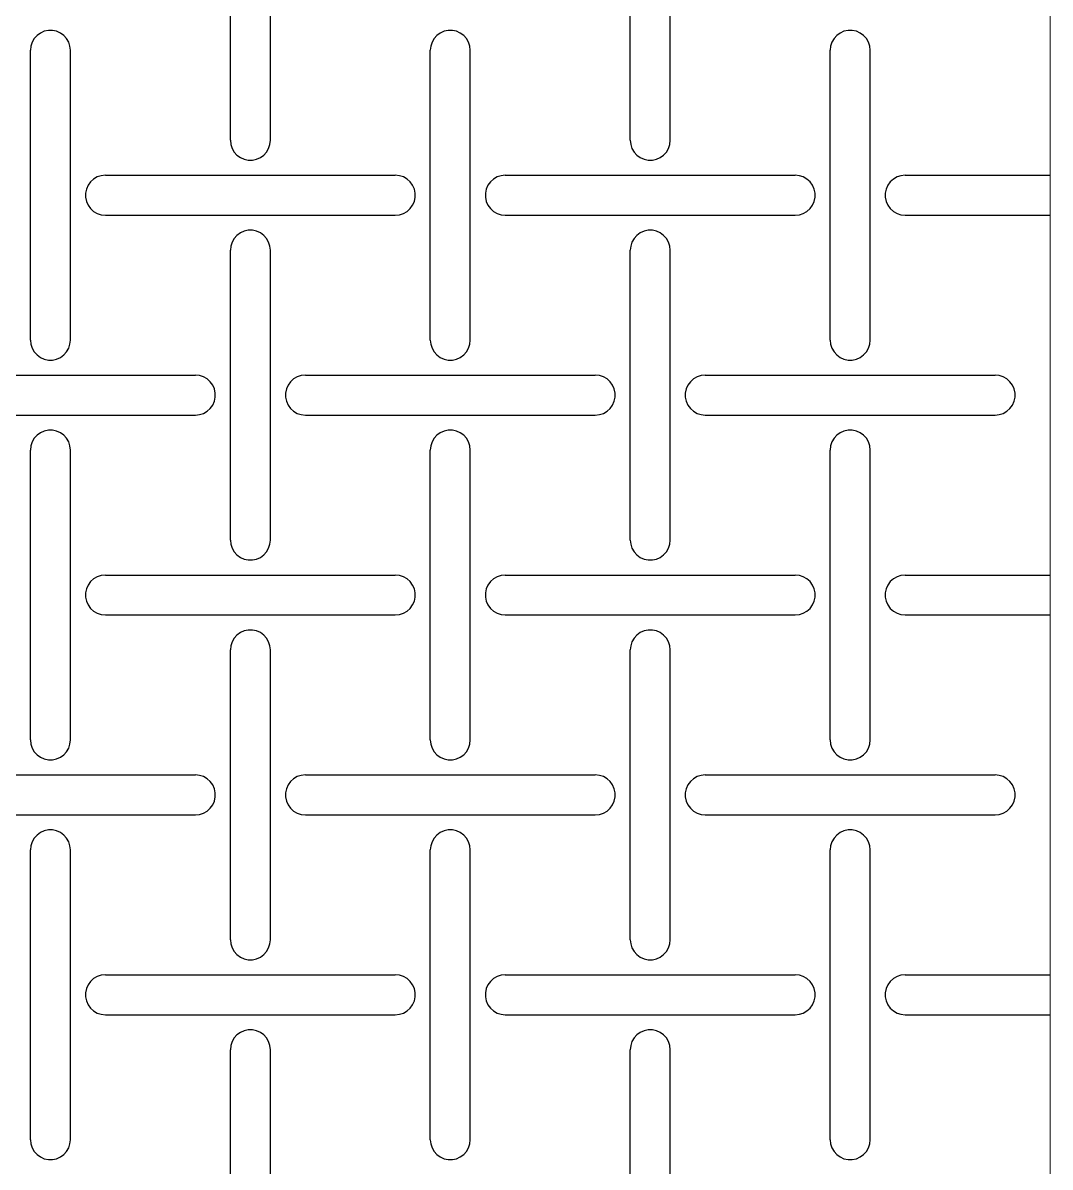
# Model space of a CAD drawing. Header units: metres. Extents: x 0 to 100, y -20 to 320.
# Drawn here: x 48.6 to 100, y 181.4 to 238.6 of the extents above; entities that cross this region are included whole.
import ezdxf

# ---------------------------------------------------------------- set-up
doc = ezdxf.new("R2010")
doc.units = ezdxf.units.M

msp = doc.modelspace()

# ---------------------------------------------------------------- linework, layer by layer
at = {"lineweight": 0}
msp.add_line((100, -20), (100, 320), dxfattribs=at)
for p, q in [((59, 232.75), (59, 247.25)), ((61, 232.75), (61, 247.25)), ((79, 232.75), (79, 247.25)), ((81, 232.75), (81, 247.25)), ((49.691, 238.201), (49.5, 238.116)), ((49.895, 238.245), (49.691, 238.201)), ((50.105, 238.245), (49.895, 238.245)), ((50.309, 238.201), (50.105, 238.245)), ((50.5, 238.116), (50.309, 238.201)), ((69.691, 238.201), (69.5, 238.116)), ((69.895, 238.245), (69.691, 238.201)), ((70.105, 238.245), (69.895, 238.245)), ((70.309, 238.201), (70.105, 238.245)), ((70.5, 238.116), (70.309, 238.201)), ((89.691, 238.201), (89.5, 238.116)), ((89.895, 238.245), (89.691, 238.201)), ((90.105, 238.245), (89.895, 238.245)), ((90.309, 238.201), (90.105, 238.245)), ((90.5, 238.116), (90.309, 238.201)), ((49.086, 237.657), (49.022, 237.458)), ((49.191, 237.838), (49.086, 237.657)), ((49.331, 237.993), (49.191, 237.838)), ((49.5, 238.116), (49.331, 237.993)), ((50.669, 237.993), (50.5, 238.116)), ((50.809, 237.838), (50.669, 237.993)), ((50.914, 237.657), (50.809, 237.838)), ((50.978, 237.458), (50.914, 237.657)), ((69.086, 237.657), (69.022, 237.458)), ((69.191, 237.838), (69.086, 237.657)), ((69.331, 237.993), (69.191, 237.838)), ((69.5, 238.116), (69.331, 237.993)), ((70.669, 237.993), (70.5, 238.116)), ((70.809, 237.838), (70.669, 237.993)), ((70.914, 237.657), (70.809, 237.838)), ((70.978, 237.458), (70.914, 237.657)), ((89.086, 237.657), (89.022, 237.458)), ((89.191, 237.838), (89.086, 237.657)), ((89.331, 237.993), (89.191, 237.838)), ((89.5, 238.116), (89.331, 237.993)), ((90.669, 237.993), (90.5, 238.116)), ((90.809, 237.838), (90.669, 237.993)), ((90.914, 237.657), (90.809, 237.838)), ((90.978, 237.458), (90.914, 237.657)), ((49.022, 237.458), (49, 237.25)), ((49, 222.75), (49, 237.25)), ((51, 237.25), (50.978, 237.458)), ((51, 222.75), (51, 237.25)), ((69.022, 237.458), (69, 237.25)), ((69, 222.75), (69, 237.25)), ((71, 237.25), (70.978, 237.458)), ((71, 222.75), (71, 237.25)), ((89.022, 237.458), (89, 237.25)), ((89, 222.75), (89, 237.25)), ((91, 237.25), (90.978, 237.458)), ((91, 222.75), (91, 237.25)), ((59, 232.75), (59.022, 232.542)), ((59.022, 232.542), (59.086, 232.343)), ((60.914, 232.343), (60.978, 232.542)), ((60.978, 232.542), (61, 232.75)), ((79, 232.75), (79.022, 232.542)), ((79.022, 232.542), (79.086, 232.343)), ((80.914, 232.343), (80.978, 232.542)), ((80.978, 232.542), (81, 232.75)), ((59.086, 232.343), (59.191, 232.162)), ((59.191, 232.162), (59.331, 232.007)), ((59.331, 232.007), (59.5, 231.884)), ((59.5, 231.884), (59.691, 231.799)), ((60.309, 231.799), (60.5, 231.884)), ((60.5, 231.884), (60.669, 232.007)), ((60.669, 232.007), (60.809, 232.162)), ((60.809, 232.162), (60.914, 232.343)), ((79.086, 232.343), (79.191, 232.162)), ((79.191, 232.162), (79.331, 232.007)), ((79.331, 232.007), (79.5, 231.884)), ((79.5, 231.884), (79.691, 231.799)), ((80.309, 231.799), (80.5, 231.884)), ((80.5, 231.884), (80.669, 232.007)), ((80.669, 232.007), (80.809, 232.162)), ((80.809, 232.162), (80.914, 232.343)), ((59.691, 231.799), (59.895, 231.755)), ((59.895, 231.755), (60.105, 231.755)), ((60.105, 231.755), (60.309, 231.799)), ((79.691, 231.799), (79.895, 231.755)), ((79.895, 231.755), (80.105, 231.755)), ((80.105, 231.755), (80.309, 231.799)), ((52.162, 230.809), (52.007, 230.669)), ((52.343, 230.914), (52.162, 230.809)), ((52.542, 230.978), (52.343, 230.914)), ((52.75, 231), (52.542, 230.978)), ((52.75, 231), (67.25, 231)), ((67.458, 230.978), (67.25, 231)), ((67.657, 230.914), (67.458, 230.978)), ((67.838, 230.809), (67.657, 230.914)), ((67.993, 230.669), (67.838, 230.809)), ((72.162, 230.809), (72.007, 230.669)), ((72.343, 230.914), (72.162, 230.809)), ((72.542, 230.978), (72.343, 230.914)), ((72.75, 231), (72.542, 230.978)), ((72.75, 231), (87.25, 231)), ((87.458, 230.978), (87.25, 231)), ((87.657, 230.914), (87.458, 230.978)), ((87.838, 230.809), (87.657, 230.914)), ((87.993, 230.669), (87.838, 230.809)), ((92.162, 230.809), (92.007, 230.669)), ((92.343, 230.914), (92.162, 230.809)), ((92.542, 230.978), (92.343, 230.914)), ((92.75, 231), (92.542, 230.978)), ((92.75, 231), (100, 231)), ((51.799, 230.309), (51.755, 230.105)), ((51.884, 230.5), (51.799, 230.309)), ((52.007, 230.669), (51.884, 230.5)), ((68.116, 230.5), (67.993, 230.669)), ((68.201, 230.309), (68.116, 230.5)), ((68.245, 230.105), (68.201, 230.309)), ((71.799, 230.309), (71.755, 230.105)), ((71.884, 230.5), (71.799, 230.309)), ((72.007, 230.669), (71.884, 230.5)), ((88.116, 230.5), (87.993, 230.669)), ((88.201, 230.309), (88.116, 230.5)), ((88.245, 230.105), (88.201, 230.309)), ((91.799, 230.309), (91.755, 230.105)), ((91.884, 230.5), (91.799, 230.309)), ((92.007, 230.669), (91.884, 230.5)), ((51.755, 230.105), (51.755, 229.895)), ((51.755, 229.895), (51.799, 229.691)), ((51.799, 229.691), (51.884, 229.5)), ((68.116, 229.5), (68.201, 229.691)), ((68.201, 229.691), (68.245, 229.895)), ((68.245, 229.895), (68.245, 230.105)), ((71.755, 230.105), (71.755, 229.895)), ((71.755, 229.895), (71.799, 229.691)), ((71.799, 229.691), (71.884, 229.5)), ((88.116, 229.5), (88.201, 229.691)), ((88.201, 229.691), (88.245, 229.895)), ((88.245, 229.895), (88.245, 230.105)), ((91.755, 230.105), (91.755, 229.895)), ((91.755, 229.895), (91.799, 229.691)), ((91.799, 229.691), (91.884, 229.5)), ((51.884, 229.5), (52.007, 229.331)), ((52.007, 229.331), (52.162, 229.191)), ((52.162, 229.191), (52.343, 229.086)), ((52.343, 229.086), (52.542, 229.022)), ((52.542, 229.022), (52.75, 229)), ((52.75, 229), (67.25, 229)), ((67.25, 229), (67.458, 229.022)), ((67.458, 229.022), (67.657, 229.086)), ((67.657, 229.086), (67.838, 229.191)), ((67.838, 229.191), (67.993, 229.331)), ((67.993, 229.331), (68.116, 229.5)), ((71.884, 229.5), (72.007, 229.331)), ((72.007, 229.331), (72.162, 229.191)), ((72.162, 229.191), (72.343, 229.086)), ((72.343, 229.086), (72.542, 229.022)), ((72.542, 229.022), (72.75, 229)), ((72.75, 229), (87.25, 229)), ((87.25, 229), (87.458, 229.022)), ((87.458, 229.022), (87.657, 229.086)), ((87.657, 229.086), (87.838, 229.191)), ((87.838, 229.191), (87.993, 229.331)), ((87.993, 229.331), (88.116, 229.5)), ((91.884, 229.5), (92.007, 229.331)), ((92.007, 229.331), (92.162, 229.191)), ((92.162, 229.191), (92.343, 229.086)), ((92.343, 229.086), (92.542, 229.022)), ((92.542, 229.022), (92.75, 229)), ((92.75, 229), (100, 229)), ((59.191, 227.838), (59.086, 227.657)), ((59.331, 227.993), (59.191, 227.838)), ((59.5, 228.116), (59.331, 227.993)), ((59.691, 228.201), (59.5, 228.116)), ((59.895, 228.245), (59.691, 228.201)), ((60.105, 228.245), (59.895, 228.245)), ((60.309, 228.201), (60.105, 228.245)), ((60.5, 228.116), (60.309, 228.201)), ((60.669, 227.993), (60.5, 228.116)), ((60.809, 227.838), (60.669, 227.993)), ((60.914, 227.657), (60.809, 227.838)), ((79.191, 227.838), (79.086, 227.657)), ((79.331, 227.993), (79.191, 227.838)), ((79.5, 228.116), (79.331, 227.993)), ((79.691, 228.201), (79.5, 228.116)), ((79.895, 228.245), (79.691, 228.201)), ((80.105, 228.245), (79.895, 228.245)), ((80.309, 228.201), (80.105, 228.245)), ((80.5, 228.116), (80.309, 228.201)), ((80.669, 227.993), (80.5, 228.116)), ((80.809, 227.838), (80.669, 227.993)), ((80.914, 227.657), (80.809, 227.838)), ((59.022, 227.458), (59, 227.25)), ((59.086, 227.657), (59.022, 227.458)), ((60.978, 227.458), (60.914, 227.657)), ((61, 227.25), (60.978, 227.458)), ((79.022, 227.458), (79, 227.25)), ((79.086, 227.657), (79.022, 227.458)), ((80.978, 227.458), (80.914, 227.657)), ((81, 227.25), (80.978, 227.458)), ((59, 212.75), (59, 227.25)), ((61, 212.75), (61, 227.25)), ((79, 212.75), (79, 227.25)), ((81, 212.75), (81, 227.25)), ((49, 222.75), (49.022, 222.542)), ((50.978, 222.542), (51, 222.75)), ((69, 222.75), (69.022, 222.542)), ((70.978, 222.542), (71, 222.75)), ((89, 222.75), (89.022, 222.542)), ((90.978, 222.542), (91, 222.75)), ((49.022, 222.542), (49.086, 222.343)), ((49.086, 222.343), (49.191, 222.162)), ((49.191, 222.162), (49.331, 222.007)), ((50.669, 222.007), (50.809, 222.162)), ((50.809, 222.162), (50.914, 222.343)), ((50.914, 222.343), (50.978, 222.542)), ((69.022, 222.542), (69.086, 222.343)), ((69.086, 222.343), (69.191, 222.162)), ((69.191, 222.162), (69.331, 222.007)), ((70.669, 222.007), (70.809, 222.162)), ((70.809, 222.162), (70.914, 222.343)), ((70.914, 222.343), (70.978, 222.542)), ((89.022, 222.542), (89.086, 222.343)), ((89.086, 222.343), (89.191, 222.162)), ((89.191, 222.162), (89.331, 222.007)), ((90.669, 222.007), (90.809, 222.162)), ((90.809, 222.162), (90.914, 222.343)), ((90.914, 222.343), (90.978, 222.542)), ((49.331, 222.007), (49.5, 221.884)), ((49.5, 221.884), (49.691, 221.799)), ((49.691, 221.799), (49.895, 221.755)), ((49.895, 221.755), (50.105, 221.755)), ((50.105, 221.755), (50.309, 221.799)), ((50.309, 221.799), (50.5, 221.884)), ((50.5, 221.884), (50.669, 222.007)), ((69.331, 222.007), (69.5, 221.884)), ((69.5, 221.884), (69.691, 221.799)), ((69.691, 221.799), (69.895, 221.755)), ((69.895, 221.755), (70.105, 221.755)), ((70.105, 221.755), (70.309, 221.799)), ((70.309, 221.799), (70.5, 221.884)), ((70.5, 221.884), (70.669, 222.007)), ((89.331, 222.007), (89.5, 221.884)), ((89.5, 221.884), (89.691, 221.799)), ((89.691, 221.799), (89.895, 221.755)), ((89.895, 221.755), (90.105, 221.755)), ((90.105, 221.755), (90.309, 221.799)), ((90.309, 221.799), (90.5, 221.884)), ((90.5, 221.884), (90.669, 222.007)), ((42.75, 221), (57.25, 221)), ((57.458, 220.978), (57.25, 221)), ((57.657, 220.914), (57.458, 220.978)), ((62.542, 220.978), (62.343, 220.914)), ((62.75, 221), (62.542, 220.978)), ((62.75, 221), (77.25, 221)), ((77.458, 220.978), (77.25, 221)), ((77.657, 220.914), (77.458, 220.978)), ((82.542, 220.978), (82.343, 220.914)), ((82.75, 221), (82.542, 220.978)), ((82.75, 221), (97.25, 221)), ((97.458, 220.978), (97.25, 221)), ((97.657, 220.914), (97.458, 220.978)), ((57.838, 220.809), (57.657, 220.914)), ((57.993, 220.669), (57.838, 220.809)), ((58.116, 220.5), (57.993, 220.669)), ((58.201, 220.309), (58.116, 220.5)), ((61.884, 220.5), (61.799, 220.309)), ((62.007, 220.669), (61.884, 220.5)), ((62.162, 220.809), (62.007, 220.669)), ((62.343, 220.914), (62.162, 220.809)), ((77.838, 220.809), (77.657, 220.914)), ((77.993, 220.669), (77.838, 220.809)), ((78.116, 220.5), (77.993, 220.669)), ((78.201, 220.309), (78.116, 220.5)), ((81.884, 220.5), (81.799, 220.309)), ((82.007, 220.669), (81.884, 220.5)), ((82.162, 220.809), (82.007, 220.669)), ((82.343, 220.914), (82.162, 220.809)), ((97.838, 220.809), (97.657, 220.914)), ((97.993, 220.669), (97.838, 220.809)), ((98.116, 220.5), (97.993, 220.669)), ((98.201, 220.309), (98.116, 220.5)), ((58.245, 220.105), (58.201, 220.309)), ((58.201, 219.691), (58.245, 219.895)), ((58.245, 219.895), (58.245, 220.105)), ((61.799, 220.309), (61.755, 220.105)), ((61.755, 220.105), (61.755, 219.895)), ((61.755, 219.895), (61.799, 219.691)), ((78.245, 220.105), (78.201, 220.309)), ((78.201, 219.691), (78.245, 219.895)), ((78.245, 219.895), (78.245, 220.105)), ((81.799, 220.309), (81.755, 220.105)), ((81.755, 220.105), (81.755, 219.895)), ((81.755, 219.895), (81.799, 219.691)), ((98.245, 220.105), (98.201, 220.309)), ((98.201, 219.691), (98.245, 219.895)), ((98.245, 219.895), (98.245, 220.105)), ((57.838, 219.191), (57.993, 219.331)), ((57.993, 219.331), (58.116, 219.5)), ((58.116, 219.5), (58.201, 219.691)), ((61.799, 219.691), (61.884, 219.5)), ((61.884, 219.5), (62.007, 219.331)), ((62.007, 219.331), (62.162, 219.191)), ((77.838, 219.191), (77.993, 219.331)), ((77.993, 219.331), (78.116, 219.5)), ((78.116, 219.5), (78.201, 219.691)), ((81.799, 219.691), (81.884, 219.5)), ((81.884, 219.5), (82.007, 219.331)), ((82.007, 219.331), (82.162, 219.191)), ((97.838, 219.191), (97.993, 219.331)), ((97.993, 219.331), (98.116, 219.5)), ((98.116, 219.5), (98.201, 219.691)), ((42.75, 219), (57.25, 219)), ((57.25, 219), (57.458, 219.022)), ((57.458, 219.022), (57.657, 219.086)), ((57.657, 219.086), (57.838, 219.191)), ((62.162, 219.191), (62.343, 219.086)), ((62.343, 219.086), (62.542, 219.022)), ((62.542, 219.022), (62.75, 219)), ((62.75, 219), (77.25, 219)), ((77.25, 219), (77.458, 219.022)), ((77.458, 219.022), (77.657, 219.086)), ((77.657, 219.086), (77.838, 219.191)), ((82.162, 219.191), (82.343, 219.086)), ((82.343, 219.086), (82.542, 219.022)), ((82.542, 219.022), (82.75, 219)), ((82.75, 219), (97.25, 219)), ((97.25, 219), (97.458, 219.022)), ((97.458, 219.022), (97.657, 219.086)), ((97.657, 219.086), (97.838, 219.191)), ((49.5, 218.116), (49.331, 217.993)), ((49.691, 218.201), (49.5, 218.116)), ((49.895, 218.245), (49.691, 218.201)), ((50.105, 218.245), (49.895, 218.245)), ((50.309, 218.201), (50.105, 218.245)), ((50.5, 218.116), (50.309, 218.201)), ((50.669, 217.993), (50.5, 218.116)), ((69.5, 218.116), (69.331, 217.993)), ((69.691, 218.201), (69.5, 218.116)), ((69.895, 218.245), (69.691, 218.201)), ((70.105, 218.245), (69.895, 218.245)), ((70.309, 218.201), (70.105, 218.245)), ((70.5, 218.116), (70.309, 218.201)), ((70.669, 217.993), (70.5, 218.116)), ((89.5, 218.116), (89.331, 217.993)), ((89.691, 218.201), (89.5, 218.116)), ((89.895, 218.245), (89.691, 218.201)), ((90.105, 218.245), (89.895, 218.245)), ((90.309, 218.201), (90.105, 218.245)), ((90.5, 218.116), (90.309, 218.201)), ((90.669, 217.993), (90.5, 218.116)), ((49.086, 217.657), (49.022, 217.458)), ((49.191, 217.838), (49.086, 217.657)), ((49.331, 217.993), (49.191, 217.838)), ((50.809, 217.838), (50.669, 217.993)), ((50.914, 217.657), (50.809, 217.838)), ((50.978, 217.458), (50.914, 217.657)), ((69.086, 217.657), (69.022, 217.458)), ((69.191, 217.838), (69.086, 217.657)), ((69.331, 217.993), (69.191, 217.838)), ((70.809, 217.838), (70.669, 217.993)), ((70.914, 217.657), (70.809, 217.838)), ((70.978, 217.458), (70.914, 217.657)), ((89.086, 217.657), (89.022, 217.458)), ((89.191, 217.838), (89.086, 217.657)), ((89.331, 217.993), (89.191, 217.838)), ((90.809, 217.838), (90.669, 217.993)), ((90.914, 217.657), (90.809, 217.838)), ((90.978, 217.458), (90.914, 217.657)), ((49.022, 217.458), (49, 217.25)), ((49, 202.75), (49, 217.25)), ((51, 217.25), (50.978, 217.458)), ((51, 202.75), (51, 217.25)), ((69.022, 217.458), (69, 217.25)), ((69, 202.75), (69, 217.25)), ((71, 217.25), (70.978, 217.458)), ((71, 202.75), (71, 217.25)), ((89.022, 217.458), (89, 217.25)), ((89, 202.75), (89, 217.25)), ((91, 217.25), (90.978, 217.458)), ((91, 202.75), (91, 217.25)), ((59, 212.75), (59.022, 212.542)), ((59.022, 212.542), (59.086, 212.343)), ((60.914, 212.343), (60.978, 212.542)), ((60.978, 212.542), (61, 212.75)), ((79, 212.75), (79.022, 212.542)), ((79.022, 212.542), (79.086, 212.343)), ((80.914, 212.343), (80.978, 212.542)), ((80.978, 212.542), (81, 212.75)), ((59.086, 212.343), (59.191, 212.162)), ((59.191, 212.162), (59.331, 212.007)), ((59.331, 212.007), (59.5, 211.884)), ((59.5, 211.884), (59.691, 211.799)), ((60.309, 211.799), (60.5, 211.884)), ((60.5, 211.884), (60.669, 212.007)), ((60.669, 212.007), (60.809, 212.162)), ((60.809, 212.162), (60.914, 212.343)), ((79.086, 212.343), (79.191, 212.162)), ((79.191, 212.162), (79.331, 212.007)), ((79.331, 212.007), (79.5, 211.884)), ((79.5, 211.884), (79.691, 211.799)), ((80.309, 211.799), (80.5, 211.884)), ((80.5, 211.884), (80.669, 212.007)), ((80.669, 212.007), (80.809, 212.162)), ((80.809, 212.162), (80.914, 212.343)), ((59.691, 211.799), (59.895, 211.755)), ((59.895, 211.755), (60.105, 211.755)), ((60.105, 211.755), (60.309, 211.799)), ((79.691, 211.799), (79.895, 211.755)), ((79.895, 211.755), (80.105, 211.755)), ((80.105, 211.755), (80.309, 211.799)), ((52.007, 210.669), (51.884, 210.5)), ((52.162, 210.809), (52.007, 210.669)), ((52.343, 210.914), (52.162, 210.809)), ((52.542, 210.978), (52.343, 210.914)), ((52.75, 211), (52.542, 210.978)), ((52.75, 211), (67.25, 211)), ((67.458, 210.978), (67.25, 211)), ((67.657, 210.914), (67.458, 210.978)), ((67.838, 210.809), (67.657, 210.914)), ((67.993, 210.669), (67.838, 210.809)), ((68.116, 210.5), (67.993, 210.669)), ((72.007, 210.669), (71.884, 210.5)), ((72.162, 210.809), (72.007, 210.669)), ((72.343, 210.914), (72.162, 210.809)), ((72.542, 210.978), (72.343, 210.914)), ((72.75, 211), (72.542, 210.978)), ((72.75, 211), (87.25, 211)), ((87.458, 210.978), (87.25, 211)), ((87.657, 210.914), (87.458, 210.978)), ((87.838, 210.809), (87.657, 210.914)), ((87.993, 210.669), (87.838, 210.809)), ((88.116, 210.5), (87.993, 210.669)), ((92.007, 210.669), (91.884, 210.5)), ((92.162, 210.809), (92.007, 210.669)), ((92.343, 210.914), (92.162, 210.809)), ((92.542, 210.978), (92.343, 210.914)), ((92.75, 211), (92.542, 210.978)), ((92.75, 211), (100, 211)), ((51.799, 210.309), (51.755, 210.105)), ((51.755, 210.105), (51.755, 209.895)), ((51.884, 210.5), (51.799, 210.309)), ((68.201, 210.309), (68.116, 210.5)), ((68.245, 210.105), (68.201, 210.309)), ((68.245, 209.895), (68.245, 210.105)), ((71.799, 210.309), (71.755, 210.105)), ((71.755, 210.105), (71.755, 209.895)), ((71.884, 210.5), (71.799, 210.309)), ((88.201, 210.309), (88.116, 210.5)), ((88.245, 210.105), (88.201, 210.309)), ((88.245, 209.895), (88.245, 210.105)), ((91.799, 210.309), (91.755, 210.105)), ((91.755, 210.105), (91.755, 209.895)), ((91.884, 210.5), (91.799, 210.309)), ((51.755, 209.895), (51.799, 209.691)), ((51.799, 209.691), (51.884, 209.5)), ((68.116, 209.5), (68.201, 209.691)), ((68.201, 209.691), (68.245, 209.895)), ((71.755, 209.895), (71.799, 209.691)), ((71.799, 209.691), (71.884, 209.5)), ((88.116, 209.5), (88.201, 209.691)), ((88.201, 209.691), (88.245, 209.895)), ((91.755, 209.895), (91.799, 209.691)), ((91.799, 209.691), (91.884, 209.5)), ((51.884, 209.5), (52.007, 209.331)), ((52.007, 209.331), (52.162, 209.191)), ((52.162, 209.191), (52.343, 209.086)), ((52.343, 209.086), (52.542, 209.022)), ((52.542, 209.022), (52.75, 209)), ((52.75, 209), (67.25, 209)), ((67.25, 209), (67.458, 209.022)), ((67.458, 209.022), (67.657, 209.086)), ((67.657, 209.086), (67.838, 209.191)), ((67.838, 209.191), (67.993, 209.331)), ((67.993, 209.331), (68.116, 209.5)), ((71.884, 209.5), (72.007, 209.331)), ((72.007, 209.331), (72.162, 209.191)), ((72.162, 209.191), (72.343, 209.086)), ((72.343, 209.086), (72.542, 209.022)), ((72.542, 209.022), (72.75, 209)), ((72.75, 209), (87.25, 209)), ((87.25, 209), (87.458, 209.022)), ((87.458, 209.022), (87.657, 209.086)), ((87.657, 209.086), (87.838, 209.191)), ((87.838, 209.191), (87.993, 209.331)), ((87.993, 209.331), (88.116, 209.5)), ((91.884, 209.5), (92.007, 209.331)), ((92.007, 209.331), (92.162, 209.191)), ((92.162, 209.191), (92.343, 209.086)), ((92.343, 209.086), (92.542, 209.022)), ((92.542, 209.022), (92.75, 209)), ((92.75, 209), (100, 209)), ((59.191, 207.838), (59.086, 207.657)), ((59.331, 207.993), (59.191, 207.838)), ((59.5, 208.116), (59.331, 207.993)), ((59.691, 208.201), (59.5, 208.116)), ((59.895, 208.245), (59.691, 208.201)), ((60.105, 208.245), (59.895, 208.245)), ((60.309, 208.201), (60.105, 208.245)), ((60.5, 208.116), (60.309, 208.201)), ((60.669, 207.993), (60.5, 208.116)), ((60.809, 207.838), (60.669, 207.993)), ((60.914, 207.657), (60.809, 207.838)), ((79.191, 207.838), (79.086, 207.657)), ((79.331, 207.993), (79.191, 207.838)), ((79.5, 208.116), (79.331, 207.993)), ((79.691, 208.201), (79.5, 208.116)), ((79.895, 208.245), (79.691, 208.201)), ((80.105, 208.245), (79.895, 208.245)), ((80.309, 208.201), (80.105, 208.245)), ((80.5, 208.116), (80.309, 208.201)), ((80.669, 207.993), (80.5, 208.116)), ((80.809, 207.838), (80.669, 207.993)), ((80.914, 207.657), (80.809, 207.838)), ((59.022, 207.458), (59, 207.25)), ((59, 192.75), (59, 207.25)), ((59.086, 207.657), (59.022, 207.458)), ((60.978, 207.458), (60.914, 207.657)), ((61, 207.25), (60.978, 207.458)), ((61, 192.75), (61, 207.25)), ((79.022, 207.458), (79, 207.25)), ((79, 192.75), (79, 207.25)), ((79.086, 207.657), (79.022, 207.458)), ((80.978, 207.458), (80.914, 207.657)), ((81, 207.25), (80.978, 207.458)), ((81, 192.75), (81, 207.25)), ((49, 202.75), (49.022, 202.542)), ((50.978, 202.542), (51, 202.75)), ((69, 202.75), (69.022, 202.542)), ((70.978, 202.542), (71, 202.75)), ((89, 202.75), (89.022, 202.542)), ((90.978, 202.542), (91, 202.75)), ((49.022, 202.542), (49.086, 202.343)), ((49.086, 202.343), (49.191, 202.162)), ((49.191, 202.162), (49.331, 202.007)), ((50.669, 202.007), (50.809, 202.162)), ((50.809, 202.162), (50.914, 202.343)), ((50.914, 202.343), (50.978, 202.542)), ((69.022, 202.542), (69.086, 202.343)), ((69.086, 202.343), (69.191, 202.162)), ((69.191, 202.162), (69.331, 202.007)), ((70.669, 202.007), (70.809, 202.162)), ((70.809, 202.162), (70.914, 202.343)), ((70.914, 202.343), (70.978, 202.542)), ((89.022, 202.542), (89.086, 202.343)), ((89.086, 202.343), (89.191, 202.162)), ((89.191, 202.162), (89.331, 202.007)), ((90.669, 202.007), (90.809, 202.162)), ((90.809, 202.162), (90.914, 202.343)), ((90.914, 202.343), (90.978, 202.542)), ((49.331, 202.007), (49.5, 201.884)), ((49.5, 201.884), (49.691, 201.799)), ((49.691, 201.799), (49.895, 201.755)), ((49.895, 201.755), (50.105, 201.755)), ((50.105, 201.755), (50.309, 201.799)), ((50.309, 201.799), (50.5, 201.884)), ((50.5, 201.884), (50.669, 202.007)), ((69.331, 202.007), (69.5, 201.884)), ((69.5, 201.884), (69.691, 201.799)), ((69.691, 201.799), (69.895, 201.755)), ((69.895, 201.755), (70.105, 201.755)), ((70.105, 201.755), (70.309, 201.799)), ((70.309, 201.799), (70.5, 201.884)), ((70.5, 201.884), (70.669, 202.007)), ((89.331, 202.007), (89.5, 201.884)), ((89.5, 201.884), (89.691, 201.799)), ((89.691, 201.799), (89.895, 201.755)), ((89.895, 201.755), (90.105, 201.755)), ((90.105, 201.755), (90.309, 201.799)), ((90.309, 201.799), (90.5, 201.884)), ((90.5, 201.884), (90.669, 202.007)), ((42.75, 201), (57.25, 201)), ((57.458, 200.978), (57.25, 201)), ((57.657, 200.914), (57.458, 200.978)), ((62.542, 200.978), (62.343, 200.914)), ((62.75, 201), (62.542, 200.978)), ((62.75, 201), (77.25, 201)), ((77.458, 200.978), (77.25, 201)), ((77.657, 200.914), (77.458, 200.978)), ((82.542, 200.978), (82.343, 200.914)), ((82.75, 201), (82.542, 200.978)), ((82.75, 201), (97.25, 201)), ((97.458, 200.978), (97.25, 201)), ((97.657, 200.914), (97.458, 200.978)), ((57.838, 200.809), (57.657, 200.914)), ((57.993, 200.669), (57.838, 200.809)), ((58.116, 200.5), (57.993, 200.669)), ((58.201, 200.309), (58.116, 200.5)), ((61.884, 200.5), (61.799, 200.309)), ((62.007, 200.669), (61.884, 200.5)), ((62.162, 200.809), (62.007, 200.669)), ((62.343, 200.914), (62.162, 200.809)), ((77.838, 200.809), (77.657, 200.914)), ((77.993, 200.669), (77.838, 200.809)), ((78.116, 200.5), (77.993, 200.669)), ((78.201, 200.309), (78.116, 200.5)), ((81.884, 200.5), (81.799, 200.309)), ((82.007, 200.669), (81.884, 200.5)), ((82.162, 200.809), (82.007, 200.669)), ((82.343, 200.914), (82.162, 200.809)), ((97.838, 200.809), (97.657, 200.914)), ((97.993, 200.669), (97.838, 200.809)), ((98.116, 200.5), (97.993, 200.669)), ((98.201, 200.309), (98.116, 200.5)), ((58.245, 200.105), (58.201, 200.309)), ((58.201, 199.691), (58.245, 199.895)), ((58.245, 199.895), (58.245, 200.105)), ((61.799, 200.309), (61.755, 200.105)), ((61.755, 200.105), (61.755, 199.895)), ((61.755, 199.895), (61.799, 199.691)), ((78.245, 200.105), (78.201, 200.309)), ((78.201, 199.691), (78.245, 199.895)), ((78.245, 199.895), (78.245, 200.105)), ((81.799, 200.309), (81.755, 200.105)), ((81.755, 200.105), (81.755, 199.895)), ((81.755, 199.895), (81.799, 199.691)), ((98.245, 200.105), (98.201, 200.309)), ((98.201, 199.691), (98.245, 199.895)), ((98.245, 199.895), (98.245, 200.105)), ((57.838, 199.191), (57.993, 199.331)), ((57.993, 199.331), (58.116, 199.5)), ((58.116, 199.5), (58.201, 199.691)), ((61.799, 199.691), (61.884, 199.5)), ((61.884, 199.5), (62.007, 199.331)), ((62.007, 199.331), (62.162, 199.191)), ((77.838, 199.191), (77.993, 199.331)), ((77.993, 199.331), (78.116, 199.5)), ((78.116, 199.5), (78.201, 199.691)), ((81.799, 199.691), (81.884, 199.5)), ((81.884, 199.5), (82.007, 199.331)), ((82.007, 199.331), (82.162, 199.191)), ((97.838, 199.191), (97.993, 199.331)), ((97.993, 199.331), (98.116, 199.5)), ((98.116, 199.5), (98.201, 199.691)), ((42.75, 199), (57.25, 199)), ((57.25, 199), (57.458, 199.022)), ((57.458, 199.022), (57.657, 199.086)), ((57.657, 199.086), (57.838, 199.191)), ((62.162, 199.191), (62.343, 199.086)), ((62.343, 199.086), (62.542, 199.022)), ((62.542, 199.022), (62.75, 199)), ((62.75, 199), (77.25, 199)), ((77.25, 199), (77.458, 199.022)), ((77.458, 199.022), (77.657, 199.086)), ((77.657, 199.086), (77.838, 199.191)), ((82.162, 199.191), (82.343, 199.086)), ((82.343, 199.086), (82.542, 199.022)), ((82.542, 199.022), (82.75, 199)), ((82.75, 199), (97.25, 199)), ((97.25, 199), (97.458, 199.022)), ((97.458, 199.022), (97.657, 199.086)), ((97.657, 199.086), (97.838, 199.191)), ((49.5, 198.116), (49.331, 197.993)), ((49.691, 198.201), (49.5, 198.116)), ((49.895, 198.245), (49.691, 198.201)), ((50.105, 198.245), (49.895, 198.245)), ((50.309, 198.201), (50.105, 198.245)), ((50.5, 198.116), (50.309, 198.201)), ((50.669, 197.993), (50.5, 198.116)), ((69.5, 198.116), (69.331, 197.993)), ((69.691, 198.201), (69.5, 198.116)), ((69.895, 198.245), (69.691, 198.201)), ((70.105, 198.245), (69.895, 198.245)), ((70.309, 198.201), (70.105, 198.245)), ((70.5, 198.116), (70.309, 198.201)), ((70.669, 197.993), (70.5, 198.116)), ((89.5, 198.116), (89.331, 197.993)), ((89.691, 198.201), (89.5, 198.116)), ((89.895, 198.245), (89.691, 198.201)), ((90.105, 198.245), (89.895, 198.245)), ((90.309, 198.201), (90.105, 198.245)), ((90.5, 198.116), (90.309, 198.201)), ((90.669, 197.993), (90.5, 198.116)), ((49.086, 197.657), (49.022, 197.458)), ((49.191, 197.838), (49.086, 197.657)), ((49.331, 197.993), (49.191, 197.838)), ((50.809, 197.838), (50.669, 197.993)), ((50.914, 197.657), (50.809, 197.838)), ((50.978, 197.458), (50.914, 197.657)), ((69.086, 197.657), (69.022, 197.458)), ((69.191, 197.838), (69.086, 197.657)), ((69.331, 197.993), (69.191, 197.838)), ((70.809, 197.838), (70.669, 197.993)), ((70.914, 197.657), (70.809, 197.838)), ((70.978, 197.458), (70.914, 197.657)), ((89.086, 197.657), (89.022, 197.458)), ((89.191, 197.838), (89.086, 197.657)), ((89.331, 197.993), (89.191, 197.838)), ((90.809, 197.838), (90.669, 197.993)), ((90.914, 197.657), (90.809, 197.838)), ((90.978, 197.458), (90.914, 197.657)), ((49.022, 197.458), (49, 197.25)), ((49, 182.75), (49, 197.25)), ((51, 197.25), (50.978, 197.458)), ((51, 182.75), (51, 197.25)), ((69.022, 197.458), (69, 197.25)), ((69, 182.75), (69, 197.25)), ((71, 197.25), (70.978, 197.458)), ((71, 182.75), (71, 197.25)), ((89.022, 197.458), (89, 197.25)), ((89, 182.75), (89, 197.25)), ((91, 197.25), (90.978, 197.458)), ((91, 182.75), (91, 197.25)), ((59, 192.75), (59.022, 192.542)), ((59.022, 192.542), (59.086, 192.343)), ((59.086, 192.343), (59.191, 192.162)), ((60.809, 192.162), (60.914, 192.343)), ((60.914, 192.343), (60.978, 192.542)), ((60.978, 192.542), (61, 192.75)), ((79, 192.75), (79.022, 192.542)), ((79.022, 192.542), (79.086, 192.343)), ((79.086, 192.343), (79.191, 192.162)), ((80.809, 192.162), (80.914, 192.343)), ((80.914, 192.343), (80.978, 192.542)), ((80.978, 192.542), (81, 192.75)), ((59.191, 192.162), (59.331, 192.007)), ((59.331, 192.007), (59.5, 191.884)), ((59.5, 191.884), (59.691, 191.799)), ((59.691, 191.799), (59.895, 191.755)), ((60.105, 191.755), (60.309, 191.799)), ((60.309, 191.799), (60.5, 191.884)), ((60.5, 191.884), (60.669, 192.007)), ((60.669, 192.007), (60.809, 192.162)), ((79.191, 192.162), (79.331, 192.007)), ((79.331, 192.007), (79.5, 191.884)), ((79.5, 191.884), (79.691, 191.799)), ((79.691, 191.799), (79.895, 191.755)), ((80.105, 191.755), (80.309, 191.799)), ((80.309, 191.799), (80.5, 191.884)), ((80.5, 191.884), (80.669, 192.007)), ((80.669, 192.007), (80.809, 192.162)), ((59.895, 191.755), (60.105, 191.755)), ((79.895, 191.755), (80.105, 191.755)), ((52.007, 190.669), (51.884, 190.5)), ((52.162, 190.809), (52.007, 190.669)), ((52.343, 190.914), (52.162, 190.809)), ((52.542, 190.978), (52.343, 190.914)), ((52.75, 191), (52.542, 190.978)), ((52.75, 191), (67.25, 191)), ((67.458, 190.978), (67.25, 191)), ((67.657, 190.914), (67.458, 190.978)), ((67.838, 190.809), (67.657, 190.914)), ((67.993, 190.669), (67.838, 190.809)), ((68.116, 190.5), (67.993, 190.669)), ((72.007, 190.669), (71.884, 190.5)), ((72.162, 190.809), (72.007, 190.669)), ((72.343, 190.914), (72.162, 190.809)), ((72.542, 190.978), (72.343, 190.914)), ((72.75, 191), (72.542, 190.978)), ((72.75, 191), (87.25, 191)), ((87.458, 190.978), (87.25, 191)), ((87.657, 190.914), (87.458, 190.978)), ((87.838, 190.809), (87.657, 190.914)), ((87.993, 190.669), (87.838, 190.809)), ((88.116, 190.5), (87.993, 190.669)), ((92.007, 190.669), (91.884, 190.5)), ((92.162, 190.809), (92.007, 190.669)), ((92.343, 190.914), (92.162, 190.809)), ((92.542, 190.978), (92.343, 190.914)), ((92.75, 191), (92.542, 190.978)), ((92.75, 191), (100, 191)), ((51.799, 190.309), (51.755, 190.105)), ((51.755, 190.105), (51.755, 189.895)), ((51.884, 190.5), (51.799, 190.309)), ((68.201, 190.309), (68.116, 190.5)), ((68.245, 190.105), (68.201, 190.309)), ((68.245, 189.895), (68.245, 190.105)), ((71.799, 190.309), (71.755, 190.105)), ((71.755, 190.105), (71.755, 189.895)), ((71.884, 190.5), (71.799, 190.309)), ((88.201, 190.309), (88.116, 190.5)), ((88.245, 190.105), (88.201, 190.309)), ((88.245, 189.895), (88.245, 190.105)), ((91.799, 190.309), (91.755, 190.105)), ((91.755, 190.105), (91.755, 189.895)), ((91.884, 190.5), (91.799, 190.309)), ((51.755, 189.895), (51.799, 189.691)), ((51.799, 189.691), (51.884, 189.5)), ((51.884, 189.5), (52.007, 189.331)), ((67.993, 189.331), (68.116, 189.5)), ((68.116, 189.5), (68.201, 189.691)), ((68.201, 189.691), (68.245, 189.895)), ((71.755, 189.895), (71.799, 189.691)), ((71.799, 189.691), (71.884, 189.5)), ((71.884, 189.5), (72.007, 189.331)), ((87.993, 189.331), (88.116, 189.5)), ((88.116, 189.5), (88.201, 189.691)), ((88.201, 189.691), (88.245, 189.895)), ((91.755, 189.895), (91.799, 189.691)), ((91.799, 189.691), (91.884, 189.5)), ((91.884, 189.5), (92.007, 189.331)), ((52.007, 189.331), (52.162, 189.191)), ((52.162, 189.191), (52.343, 189.086)), ((52.343, 189.086), (52.542, 189.022)), ((52.542, 189.022), (52.75, 189)), ((52.75, 189), (67.25, 189)), ((67.25, 189), (67.458, 189.022)), ((67.458, 189.022), (67.657, 189.086)), ((67.657, 189.086), (67.838, 189.191)), ((67.838, 189.191), (67.993, 189.331)), ((72.007, 189.331), (72.162, 189.191)), ((72.162, 189.191), (72.343, 189.086)), ((72.343, 189.086), (72.542, 189.022)), ((72.542, 189.022), (72.75, 189)), ((72.75, 189), (87.25, 189)), ((87.25, 189), (87.458, 189.022)), ((87.458, 189.022), (87.657, 189.086)), ((87.657, 189.086), (87.838, 189.191)), ((87.838, 189.191), (87.993, 189.331)), ((92.007, 189.331), (92.162, 189.191)), ((92.162, 189.191), (92.343, 189.086)), ((92.343, 189.086), (92.542, 189.022)), ((92.542, 189.022), (92.75, 189)), ((92.75, 189), (100, 189)), ((59.191, 187.838), (59.086, 187.657)), ((59.331, 187.993), (59.191, 187.838)), ((59.5, 188.116), (59.331, 187.993)), ((59.691, 188.201), (59.5, 188.116)), ((59.895, 188.245), (59.691, 188.201)), ((60.105, 188.245), (59.895, 188.245)), ((60.309, 188.201), (60.105, 188.245)), ((60.5, 188.116), (60.309, 188.201)), ((60.669, 187.993), (60.5, 188.116)), ((60.809, 187.838), (60.669, 187.993)), ((60.914, 187.657), (60.809, 187.838)), ((79.191, 187.838), (79.086, 187.657)), ((79.331, 187.993), (79.191, 187.838)), ((79.5, 188.116), (79.331, 187.993)), ((79.691, 188.201), (79.5, 188.116)), ((79.895, 188.245), (79.691, 188.201)), ((80.105, 188.245), (79.895, 188.245)), ((80.309, 188.201), (80.105, 188.245)), ((80.5, 188.116), (80.309, 188.201)), ((80.669, 187.993), (80.5, 188.116)), ((80.809, 187.838), (80.669, 187.993)), ((80.914, 187.657), (80.809, 187.838)), ((59.022, 187.458), (59, 187.25)), ((59, 172.75), (59, 187.25)), ((59.086, 187.657), (59.022, 187.458)), ((60.978, 187.458), (60.914, 187.657)), ((61, 187.25), (60.978, 187.458)), ((61, 172.75), (61, 187.25)), ((79.022, 187.458), (79, 187.25)), ((79, 172.75), (79, 187.25)), ((79.086, 187.657), (79.022, 187.458)), ((80.978, 187.458), (80.914, 187.657)), ((81, 187.25), (80.978, 187.458)), ((81, 172.75), (81, 187.25)), ((49, 182.75), (49.022, 182.542)), ((50.978, 182.542), (51, 182.75)), ((69, 182.75), (69.022, 182.542)), ((70.978, 182.542), (71, 182.75)), ((89, 182.75), (89.022, 182.542)), ((90.978, 182.542), (91, 182.75)), ((49.022, 182.542), (49.086, 182.343)), ((49.086, 182.343), (49.191, 182.162)), ((49.191, 182.162), (49.331, 182.007)), ((50.669, 182.007), (50.809, 182.162)), ((50.809, 182.162), (50.914, 182.343)), ((50.914, 182.343), (50.978, 182.542)), ((69.022, 182.542), (69.086, 182.343)), ((69.086, 182.343), (69.191, 182.162)), ((69.191, 182.162), (69.331, 182.007)), ((70.669, 182.007), (70.809, 182.162)), ((70.809, 182.162), (70.914, 182.343)), ((70.914, 182.343), (70.978, 182.542)), ((89.022, 182.542), (89.086, 182.343)), ((89.086, 182.343), (89.191, 182.162)), ((89.191, 182.162), (89.331, 182.007)), ((90.669, 182.007), (90.809, 182.162)), ((90.809, 182.162), (90.914, 182.343)), ((90.914, 182.343), (90.978, 182.542)), ((49.331, 182.007), (49.5, 181.884)), ((49.5, 181.884), (49.691, 181.799)), ((49.691, 181.799), (49.895, 181.755)), ((49.895, 181.755), (50.105, 181.755)), ((50.105, 181.755), (50.309, 181.799)), ((50.309, 181.799), (50.5, 181.884)), ((50.5, 181.884), (50.669, 182.007)), ((69.331, 182.007), (69.5, 181.884)), ((69.5, 181.884), (69.691, 181.799)), ((69.691, 181.799), (69.895, 181.755)), ((69.895, 181.755), (70.105, 181.755)), ((70.105, 181.755), (70.309, 181.799)), ((70.309, 181.799), (70.5, 181.884)), ((70.5, 181.884), (70.669, 182.007)), ((89.331, 182.007), (89.5, 181.884)), ((89.5, 181.884), (89.691, 181.799)), ((89.691, 181.799), (89.895, 181.755)), ((89.895, 181.755), (90.105, 181.755)), ((90.105, 181.755), (90.309, 181.799)), ((90.309, 181.799), (90.5, 181.884)), ((90.5, 181.884), (90.669, 182.007))]:
    msp.add_line(p, q)

doc.saveas('drawing.dxf')
